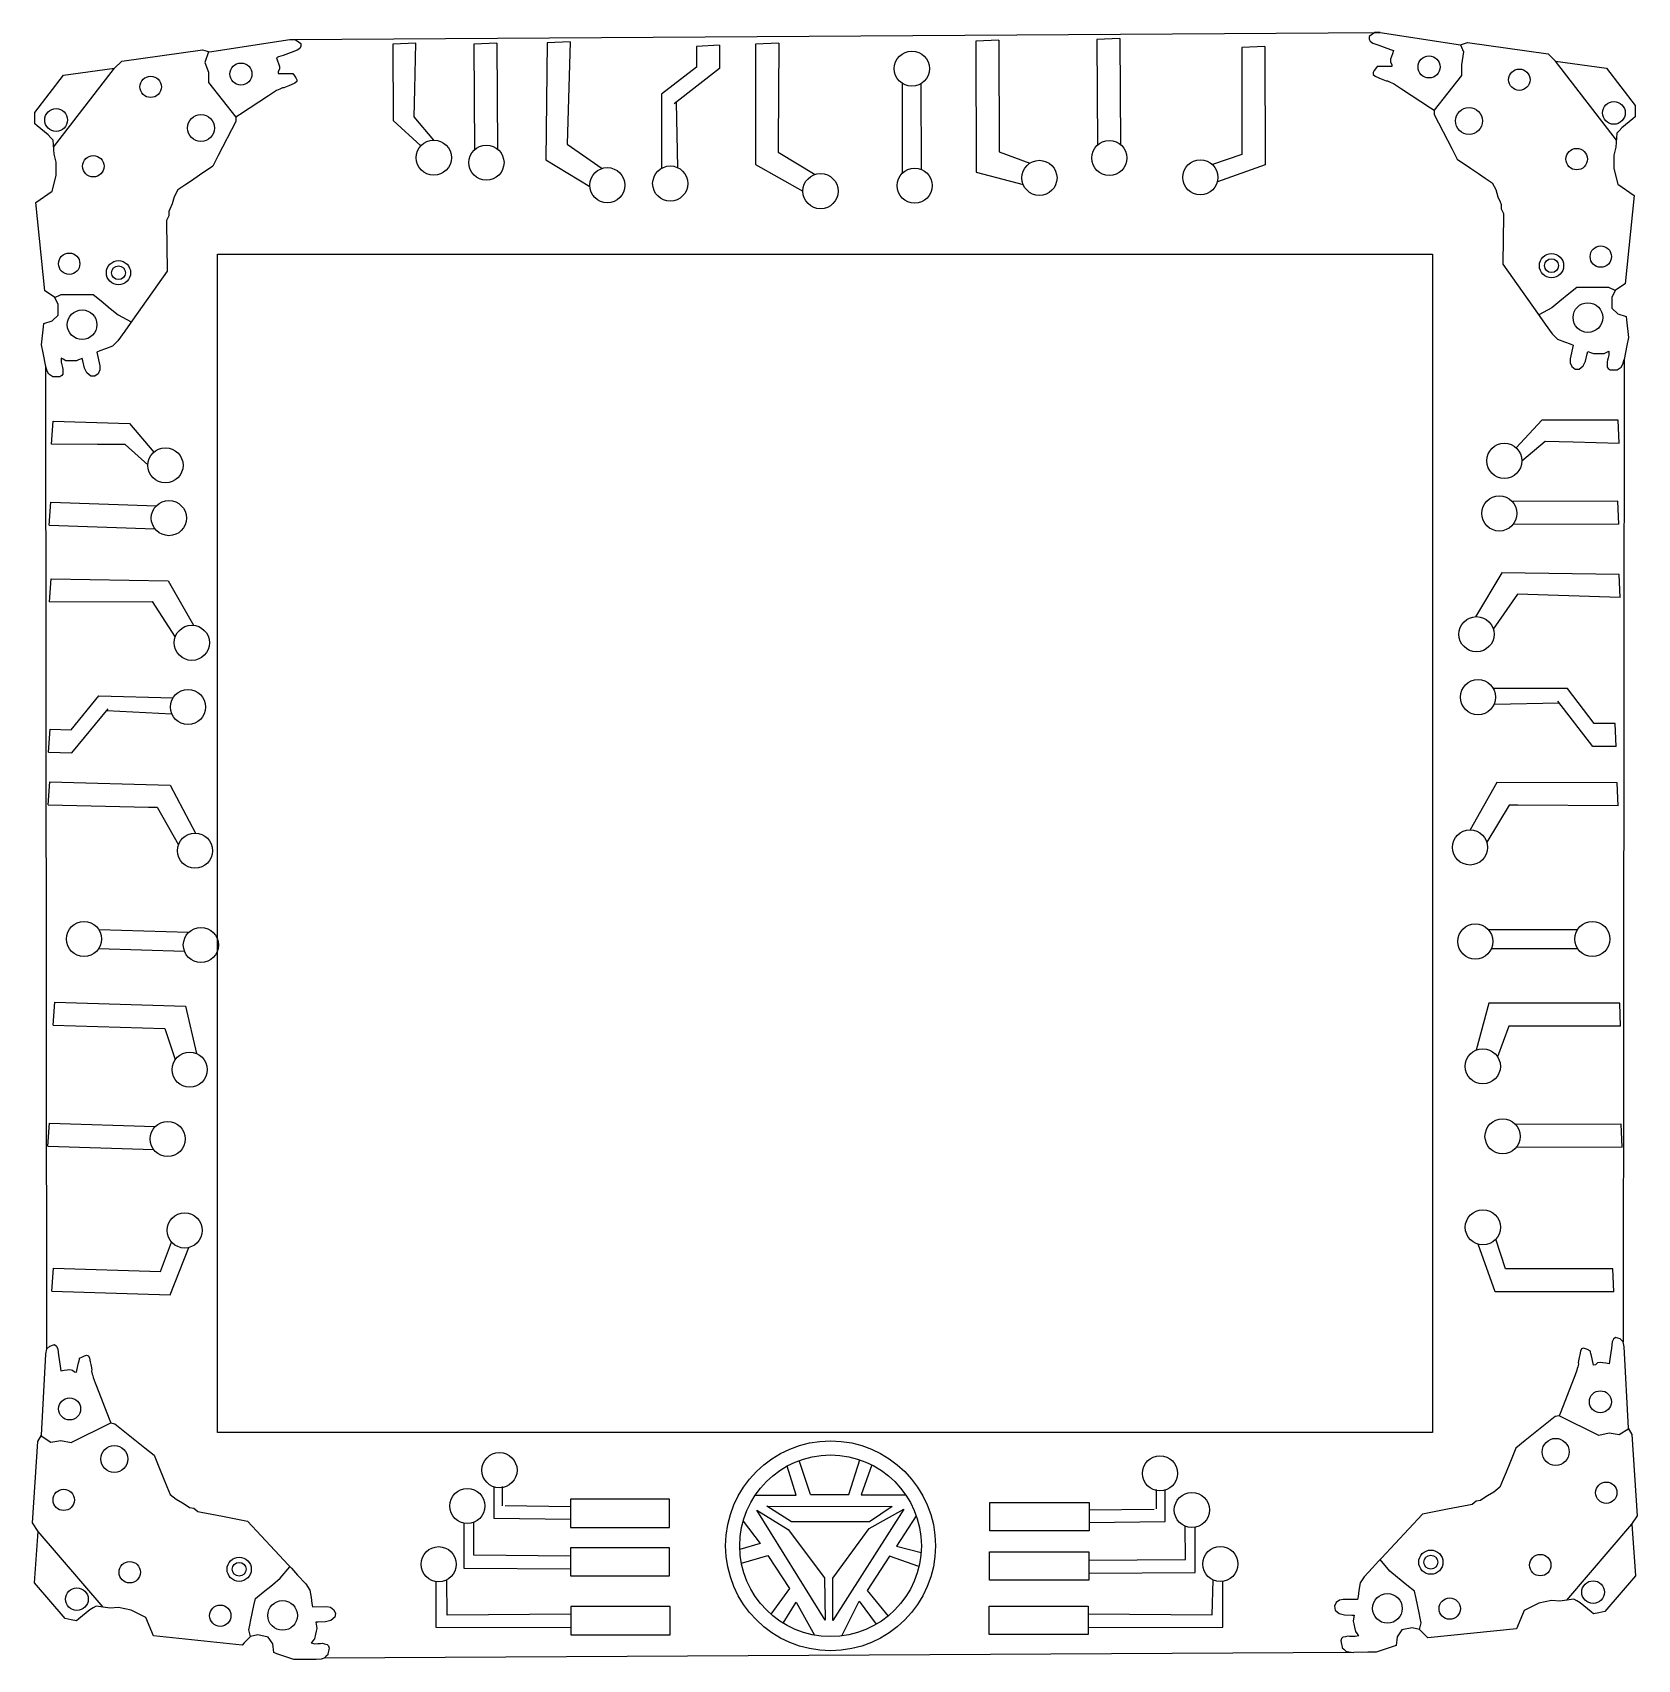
# Model space of a CAD drawing. Header units: millimetres. Extents: x 625204 to 939348, y 1867 to 320340.
import ezdxf

# ---------------------------------------------------------------- set-up
doc = ezdxf.new("R2010")
doc.units = ezdxf.units.MM

msp = doc.modelspace()

# ---------------------------------------------------------------- linework, layer by layer
for p, q in [((675561, 318954), (676585, 318954)), ((676585, 318954), (677246, 318522)), ((677246, 318522), (677746, 318194)), ((730470, 318534), (725960, 318333)), ((730470, 318534), (729833, 298457)), ((814345, 318855), (809835, 318654)), ((809835, 318654), (809891, 293029)), ((814345, 318855), (814397, 296970)), ((838045, 319202), (833535, 319002)), ((833535, 319002), (833634, 298303)), ((838045, 319202), (838160, 298458)), ((887307, 319908), (886806, 319580)), ((886806, 319580), (886806, 319067)), ((886806, 319067), (887056, 318635)), ((887056, 318635), (887557, 318248)), ((887967, 320340), (887307, 319908)), ((888991, 320340), (887967, 320340)), ((673376, 315560), (672953, 315408)), ((672953, 315408), (673176, 314788)), ((674248, 315874), (673376, 315560)), ((675857, 316452), (674248, 315874)), ((676995, 316862), (675857, 316452)), ((677496, 317248), (676995, 316862)), ((677746, 317680), (677496, 317248)), ((677746, 318194), (677746, 317680)), ((700256, 318259), (695746, 318058)), ((695746, 318058), (695782, 303128)), ((700027, 309269), (700256, 318259)), ((716111, 318287), (711601, 318086)), ((711601, 318086), (711700, 297387)), ((716111, 318287), (716226, 297542)), ((725960, 318333), (725700, 295407)), ((759644, 317840), (755134, 317639)), ((755134, 317639), (755144, 313532)), ((759644, 317840), (759655, 313273)), ((771250, 318267), (766740, 318066)), ((766740, 318066), (766740, 294511)), ((771250, 318267), (771140, 298612)), ((866399, 317630), (861890, 317429)), ((861890, 317429), (861939, 296459)), ((866399, 317630), (866454, 294430)), ((887557, 318248), (888695, 317839)), ((888695, 317839), (890305, 317260)), ((890305, 317260), (891177, 316947)), ((891185, 315643), (890991, 315105)), ((891177, 316947), (891599, 316795)), ((891376, 316175), (891185, 315643)), ((891599, 316795), (891376, 316175)), ((904722, 317930), (905325, 316586)), ((905325, 316586), (904935, 313996)), ((673176, 314788), (673368, 314257)), ((673561, 313178), (673307, 312723)), ((673307, 312723), (673307, 312323)), ((673307, 312323), (674576, 312323)), ((673368, 314257), (673561, 313719)), ((673561, 313719), (673561, 313178)), ((674576, 312323), (675187, 312323)), ((675187, 312323), (675610, 312323)), ((675610, 312323), (675892, 312323)), ((675892, 312323), (676126, 312323)), ((676126, 312323), (676503, 311854)), ((755144, 313532), (748301, 308286)), ((759655, 313273), (750792, 306383)), ((887789, 312880), (887587, 312489)), ((887587, 312489), (887646, 312114)), ((887646, 312114), (888026, 311809)), ((888050, 313240), (887789, 312880)), ((888426, 313710), (888050, 313240)), ((888661, 313710), (888426, 313710)), ((888943, 313710), (888661, 313710)), ((889366, 313710), (888943, 313710)), ((889976, 313710), (889366, 313710)), ((891245, 313710), (889976, 313710)), ((890991, 315105), (890991, 314564)), ((890991, 314564), (891245, 314110)), ((891245, 314110), (891245, 313710)), ((904935, 313996), (904935, 311936)), ((935235, 299266), (923290, 314761)), ((674400, 309502), (674106, 309502)), ((675025, 309773), (674400, 309502)), ((675354, 309915), (675025, 309773)), ((675821, 310117), (675354, 309915)), ((676526, 310423), (675821, 310117)), ((676503, 311854), (676763, 311493)), ((676906, 310728), (676526, 310423)), ((676763, 311493), (676965, 311103)), ((676965, 311103), (676906, 310728)), ((699889, 303827), (700027, 309269)), ((795506, 292892), (795470, 310384)), ((799229, 293529), (799170, 310386)), ((888026, 311809), (888731, 311504)), ((888731, 311504), (889199, 311302)), ((889199, 311302), (889527, 311159)), ((889527, 311159), (890152, 310889)), ((890152, 310889), (890446, 310889)), ((890446, 310889), (890970, 310642)), ((890970, 310642), (891254, 310507)), ((891254, 310507), (891584, 310351)), ((891584, 310351), (892544, 309735)), ((892544, 309735), (893146, 309349)), ((893146, 309349), (898864, 305606)), ((904935, 311936), (899584, 305134)), ((748301, 308286), (748335, 293778)), ((751165, 306673), (751432, 293918)), ((695782, 303128), (701211, 298160)), ((703741, 299277), (699889, 303827)), ((898864, 305606), (899584, 305134)), ((899584, 305134), (899584, 304311)), ((899584, 304311), (902991, 297635)), ((729833, 298457), (736696, 293745)), ((771140, 298612), (771140, 298612)), ((771140, 298612), (771144, 296912)), ((771144, 296912), (778382, 292564)), ((814397, 296970), (820406, 294764)), ((861939, 296459), (856137, 294502)), ((902991, 297635), (904045, 295569)), ((725700, 295407), (734269, 290230)), ((766740, 294511), (776003, 289283)), ((809891, 293029), (819100, 290611)), ((866454, 294430), (857122, 291091)), ((904045, 295569), (906689, 293779)), ((906689, 293779), (908255, 292719)), ((908255, 292719), (909518, 291863)), ((909518, 291863), (910927, 290909)), ((910927, 290909), (911613, 289582)), ((652515, 286823), (652093, 285785)), ((911613, 289582), (912038, 288210)), ((912038, 288210), (912460, 287171)), ((912460, 287171), (912658, 286681)), ((912658, 286681), (912658, 286681)), ((912658, 286681), (912658, 285848)), ((651894, 284461), (651450, 283539)), ((651450, 283539), (651450, 282897)), ((652093, 285785), (651894, 285295)), ((651894, 285295), (651894, 285295)), ((651894, 285295), (651894, 284461)), ((651894, 284461), (651894, 284461)), ((912658, 285848), (912658, 285848)), ((912658, 285848), (913102, 284925)), ((913102, 284284), (913039, 280019)), ((913102, 284925), (913102, 284284)), ((651450, 282897), (651513, 278632)), ((651513, 278632), (651587, 273625)), ((913039, 280019), (912966, 275011)), ((912966, 275011), (919770, 265431)), ((651587, 273625), (644782, 264045)), ((924166, 267726), (922618, 266456)), ((925945, 269186), (924166, 267726)), ((927455, 270425), (925945, 269186)), ((928875, 270425), (927455, 270425)), ((931745, 270425), (928875, 270425)), ((932805, 270425), (931745, 270425)), ((933776, 270425), (932805, 270425)), ((934985, 269856), (933776, 270425)), ((919770, 265431), (920259, 264743)), ((922618, 266456), (920015, 265087)), ((920259, 264743), (921296, 263284)), ((643257, 261898), (641894, 259979)), ((644293, 263357), (643257, 261898)), ((644782, 264045), (644293, 263357)), ((921296, 263284), (922658, 261366)), ((922658, 261366), (923689, 260336)), ((638387, 258004), (637781, 257773)), ((639460, 258414), (638387, 258004)), ((640863, 258950), (639460, 258414)), ((641894, 259979), (640863, 258950)), ((923689, 260336), (925092, 259801)), ((925092, 259801), (926166, 259391)), ((926771, 259160), (926156, 256453)), ((926166, 259391), (926771, 259160)), ((933515, 257850), (933770, 257984)), ((933770, 257984), (933770, 257207)), ((628087, 254040), (627817, 254950)), ((631037, 256463), (630783, 256598)), ((630783, 256598), (630783, 255820)), ((630783, 255820), (630929, 255270)), ((631213, 256370), (631037, 256463)), ((631722, 256101), (631213, 256370)), ((632625, 256101), (631722, 256101)), ((633259, 256101), (632625, 256101)), ((633796, 256101), (633259, 256101)), ((634224, 256256), (633796, 256101)), ((634938, 256515), (634224, 256256)), ((635048, 256060), (634938, 256515)), ((635388, 254649), (635048, 256060)), ((637781, 257773), (638396, 255067)), ((638396, 255067), (638396, 254283)), ((926156, 256453), (926156, 255669)), ((926156, 255669), (926496, 254938)), ((926496, 254938), (927124, 254468)), ((927909, 254468), (928693, 255095)), ((928693, 255095), (929164, 256035)), ((929164, 256035), (929504, 257446)), ((929504, 257446), (929614, 257901)), ((929614, 257901), (930328, 257642)), ((930328, 257642), (930757, 257487)), ((930757, 257487), (931294, 257487)), ((931294, 257487), (931927, 257487)), ((931927, 257487), (932830, 257487)), ((932830, 257487), (933339, 257756)), ((933339, 257756), (933515, 257850)), ((933499, 256190), (933409, 255853)), ((933409, 255853), (933409, 255378)), ((933409, 255378), (933409, 254857)), ((933409, 254857), (933613, 254562)), ((933623, 256656), (933499, 256190)), ((933770, 257207), (933623, 256656)), ((935735, 254566), (936155, 254862)), ((936155, 254862), (936465, 255426)), ((936465, 255426), (936735, 256336)), ((628397, 253476), (628087, 254040)), ((628817, 253180), (628397, 253476)), ((629167, 252933), (628817, 253180)), ((629357, 252933), (629167, 252933)), ((629167, 252933), (629167, 252933)), ((629607, 252933), (629357, 252933)), ((629897, 252933), (629607, 252933)), ((630197, 252933), (629897, 252933)), ((630523, 252933), (630197, 252933)), ((635859, 253708), (635388, 254649)), ((636644, 253081), (635859, 253708)), ((637429, 253081), (636644, 253081)), ((638056, 253552), (637429, 253081)), ((638396, 254283), (638056, 253552)), ((927124, 254468), (927909, 254468)), ((933613, 254562), (934030, 254319)), ((934030, 254319), (934355, 254319)), ((934355, 254319), (934655, 254319)), ((934655, 254319), (934945, 254319)), ((934945, 254319), (935195, 254319)), ((935195, 254319), (935385, 254319)), ((935385, 254319), (935735, 254566)), ((935385, 254319), (935385, 254319)), ((628907, 239739), (629235, 244241)), ((629235, 244241), (644158, 243785)), ((644158, 243785), (648972, 238217)), ((920615, 244450), (915633, 239032)), ((935545, 244450), (920615, 244450)), ((935735, 239940), (935545, 244450)), ((637901, 239714), (628907, 239739)), ((643344, 239699), (637901, 239714)), ((647783, 235720), (643344, 239699)), ((916745, 236500), (921304, 240341)), ((921304, 240341), (926745, 240190)), ((926745, 240190), (935735, 239940)), ((628433, 223891), (628760, 228393)), ((628760, 228393), (649448, 227711)), ((935535, 228595), (914836, 228546)), ((935725, 224085), (935535, 228595)), ((628433, 223891), (649166, 223191)), ((935725, 224085), (914980, 224019)), ((628520, 208902), (628848, 213405)), ((628848, 213405), (651772, 213018)), ((912823, 214550), (907625, 205993)), ((935748, 214235), (912823, 214550)), ((935938, 209725), (935748, 214235)), ((651772, 213018), (656706, 204307)), ((915863, 210410), (911135, 203558)), ((935938, 209725), (915863, 210410)), ((628520, 208902), (648607, 208973)), ((648607, 208973), (653123, 201980)), ((925648, 191919), (911140, 191919)), ((930878, 185063), (925648, 191919)), ((632759, 183833), (638196, 190525)), ((632891, 179317), (640029, 187982)), ((638196, 190525), (652698, 190082)), ((924028, 189059), (911272, 188821)), ((930608, 180553), (923738, 189432)), ((639728, 187617), (652470, 186990)), ((934984, 185063), (930878, 185063)), ((935174, 180553), (934984, 185063)), ((628327, 179456), (628655, 183958)), ((628655, 183958), (632759, 183833)), ((628327, 179456), (632891, 179317)), ((935174, 180553), (930608, 180553)), ((628253, 169182), (628581, 173684)), ((628581, 173684), (652126, 173020)), ((652126, 173020), (657091, 163614)), ((911829, 173512), (906579, 164262)), ((935384, 173456), (911829, 173512)), ((935574, 168946), (935384, 173456)), ((628253, 169182), (647903, 168737)), ((914219, 169102), (909854, 161875)), ((915919, 169102), (914219, 169102)), ((935574, 168946), (915919, 169102)), ((915919, 169102), (915919, 169102)), ((647903, 168737), (647903, 168737)), ((647903, 168737), (649603, 168685)), ((649603, 168685), (653745, 161328)), ((655709, 144141), (638225, 144671)), ((910142, 144750), (927633, 144745)), ((654967, 140438), (638118, 140972)), ((910769, 141026), (927627, 141044)), ((629226, 126042), (629553, 130544)), ((629553, 130544), (655167, 129766)), ((655167, 129766), (657324, 120493)), ((910244, 130365), (907804, 121162)), ((935869, 130360), (910244, 130365)), ((936059, 125850), (935869, 130360)), ((629226, 126042), (651100, 125373)), ((651100, 125373), (653135, 119304)), ((914174, 125850), (911954, 119846)), ((936059, 125850), (914174, 125850)), ((628210, 102361), (628537, 106863)), ((628537, 106863), (649225, 106181)), ((936160, 106659), (915462, 106610)), ((936350, 102149), (936160, 106659)), ((628210, 102361), (648943, 101661)), ((936350, 102149), (915606, 102083)), ((650270, 77835), (652390, 83579)), ((911510, 73799), (908194, 83139)), ((913550, 78309), (911607, 84115)), ((652172, 73265), (655772, 82499)), ((628982, 73974), (629310, 78476)), ((629310, 78476), (650270, 77835)), ((934521, 78309), (913550, 78309)), ((934711, 73799), (934521, 78309)), ((628982, 73974), (652172, 73265)), ((934711, 73799), (911510, 73799)), ((934403, 64018), (934235, 62821)), ((934680, 64588), (934403, 64018)), ((935052, 64921), (934680, 64588)), ((935977, 64602), (935052, 64921)), ((935052, 64921), (935052, 64921)), ((936535, 64044), (935977, 64602)), ((628017, 62657), (628575, 63216)), ((628575, 63216), (629501, 63534)), ((629501, 63534), (629501, 63534)), ((629501, 63534), (629873, 63201)), ((629873, 63201), (630149, 62632)), ((630149, 62632), (630318, 61434)), ((630318, 61434), (630556, 59741)), ((634310, 60351), (634367, 60627)), ((634367, 60627), (634415, 60857)), ((634415, 60857), (634951, 61129)), ((634951, 61129), (635357, 61310)), ((635357, 61310), (635781, 61429)), ((635781, 61429), (636136, 61294)), ((636136, 61294), (636357, 60860)), ((636357, 60860), (636512, 60108)), ((927865, 60645), (927728, 59978)), ((927937, 60995), (927865, 60645)), ((928040, 61494), (927937, 60995)), ((928195, 62246), (928040, 61494)), ((928416, 62681), (928195, 62246)), ((928772, 62816), (928416, 62681)), ((929195, 62697), (928772, 62816)), ((929601, 62516), (929195, 62697)), ((930137, 62243), (929601, 62516)), ((930185, 62013), (930137, 62243)), ((930243, 61737), (930185, 62013)), ((930329, 61323), (930243, 61737)), ((930453, 60725), (930329, 61323)), ((930712, 59483), (930453, 60725)), ((933996, 61127), (933867, 60210)), ((934235, 62821), (933996, 61127)), ((630556, 59741), (630685, 58823)), ((630685, 58823), (630748, 58379)), ((630748, 58379), (631401, 58471)), ((631401, 58471), (631960, 58550)), ((631960, 58550), (632526, 58629)), ((632526, 58629), (633055, 58519)), ((633055, 58519), (633449, 58178)), ((633449, 58178), (633840, 58096)), ((633840, 58096), (634099, 59338)), ((634099, 59338), (634223, 59937)), ((634223, 59937), (634310, 60351)), ((636512, 60108), (636615, 59609)), ((636615, 59609), (636687, 59259)), ((636687, 59259), (636825, 58591)), ((636825, 58591), (636765, 58303)), ((927728, 59978), (927788, 59690)), ((931104, 59564), (930712, 59483)), ((931497, 59905), (931104, 59564)), ((932026, 60016), (931497, 59905)), ((932592, 59936), (932026, 60016)), ((933152, 59857), (932592, 59936)), ((933804, 59765), (933152, 59857)), ((933867, 60210), (933804, 59765)), ((938294, 45914), (937591, 47149)), ((774670, 34050), (772882, 39717)), ((777460, 34190), (775257, 40797)), ((784960, 34150), (787134, 40949)), ((789459, 39969), (787430, 34100)), ((715550, 29480), (715549, 35645)), ((717180, 31970), (717180, 35738)), ((845190, 31340), (845190, 35108)), ((654566, 32542), (655498, 31918)), ((655498, 31918), (655936, 31623)), ((730480, 31760), (717740, 31910)), ((766666, 34050), (774670, 34050)), ((768940, 31900), (793440, 31840)), ((773790, 28810), (768940, 31900)), ((777460, 34190), (784960, 34150)), ((787430, 34100), (796120, 34100)), ((846930, 28860), (846931, 35025)), ((906359, 32087), (902171, 31279)), ((906987, 32217), (906359, 32087)), ((907800, 32840), (906987, 32217)), ((908616, 33010), (907800, 32840)), ((907800, 32840), (907800, 32840)), ((909055, 33304), (908616, 33010)), ((908616, 33010), (908616, 33010)), ((909986, 33929), (909055, 33304)), ((655936, 31623), (655936, 31623)), ((655936, 31623), (656753, 31453)), ((656753, 31453), (656753, 31453)), ((656753, 31453), (657565, 30831)), ((657565, 30831), (658193, 30700)), ((658193, 30700), (662381, 29892)), ((662381, 29892), (667299, 28944)), ((667299, 28944), (675290, 20329)), ((711550, 22250), (711598, 28725)), ((730480, 29290), (715550, 29480)), ((764299, 28937), (767630, 24570)), ((766976, 31103), (773110, 27300)), ((780330, 9560), (766976, 31103)), ((789030, 28810), (773790, 28810)), ((795743, 31307), (781820, 9480)), ((788970, 27510), (795743, 31307)), ((793440, 31840), (789030, 28810)), ((798188, 29991), (794340, 24050)), ((832000, 31140), (844740, 31290)), ((832000, 28670), (846930, 28860)), ((897254, 30330), (889262, 21715)), ((902171, 31279), (897254, 30330)), ((709660, 19680), (709697, 28535)), ((773110, 27300), (780220, 17840)), ((781820, 17800), (788970, 27510)), ((850890, 21460), (850842, 27935)), ((852780, 18890), (852743, 27745)), ((767630, 24570), (763648, 23417)), ((794340, 24050), (799137, 22797)), ((675290, 20329), (675865, 19710)), ((675865, 19710), (677082, 18398)), ((730490, 19550), (709660, 19680)), ((730490, 22110), (711550, 22250)), ((729460, 21700), (729460, 21700)), ((763969, 20685), (769110, 22210)), ((769110, 22210), (773370, 15730)), ((792920, 22060), (788560, 15340)), ((798711, 20038), (792920, 22060)), ((831950, 21320), (850890, 21460)), ((831950, 21320), (831950, 21320)), ((887471, 19784), (885870, 18059)), ((888688, 21096), (887471, 19784)), ((889262, 21715), (888688, 21096)), ((677082, 18398), (678682, 16673)), ((678682, 16673), (679479, 15454)), ((704210, 8140), (704222, 17103)), ((706330, 10540), (706270, 17449)), ((780220, 17840), (780330, 9560)), ((781820, 9480), (781820, 17800)), ((831950, 18760), (852780, 18890)), ((856080, 10570), (856278, 17412)), ((858200, 8170), (858188, 17133)), ((885073, 16840), (884834, 15358)), ((885870, 18059), (885073, 16840)), ((679479, 15454), (679718, 13971)), ((679718, 13971), (679901, 12837)), ((679901, 12837), (680003, 12197)), ((773370, 15730), (769736, 10715)), ((772154, 8944), (774670, 13070)), ((774670, 13070), (778291, 6620)), ((783590, 6478), (787000, 13250)), ((787000, 13250), (790337, 8748)), ((788560, 15340), (792662, 10358)), ((880360, 12992), (880027, 12282)), ((881007, 13474), (880360, 12992)), ((881774, 13634), (881007, 13474)), ((884549, 13583), (881774, 13634)), ((884652, 14223), (884549, 13583)), ((884834, 15358), (884652, 14223)), ((680003, 12197), (682778, 12248)), ((682778, 12248), (683546, 12088)), ((683546, 12088), (684193, 11606)), ((684365, 10127), (683591, 9486)), ((684193, 11606), (684525, 10895)), ((684525, 10895), (684365, 10127)), ((730560, 10740), (706330, 10540)), ((831850, 10770), (856080, 10570)), ((880027, 12282), (880187, 11513)), ((880187, 11513), (880961, 10873)), ((880961, 10873), (881978, 10603)), ((881978, 10603), (883429, 10558)), ((883429, 10558), (883896, 10544)), ((883788, 9792), (883724, 9340)), ((883896, 10544), (883788, 9792)), ((680590, 6808), (680406, 5924)), ((680719, 7428), (680590, 6808)), ((681124, 9172), (680656, 9157)), ((680656, 9157), (680764, 8405)), ((680829, 7954), (680719, 7428)), ((680764, 8405), (680829, 7954)), ((682574, 9217), (681124, 9172)), ((683591, 9486), (682574, 9217)), ((730560, 8090), (704210, 8140)), ((831850, 8120), (858200, 8170)), ((883724, 9340), (883833, 8815)), ((883833, 8815), (883962, 8195)), ((883962, 8195), (884146, 7310)), ((884825, 6492), (884064, 6333)), ((884146, 7310), (884514, 6867)), ((884514, 6867), (884641, 6714)), ((884641, 6714), (884825, 6492)), ((679911, 5327), (679727, 5106)), ((679727, 5106), (680489, 4947)), ((680038, 5481), (679911, 5327)), ((680406, 5924), (680038, 5481)), ((680489, 4947), (681058, 4978)), ((683076, 3208), (683025, 2963)), ((683135, 3492), (683076, 3208)), ((683196, 3785), (683135, 3492)), ((683262, 4104), (683196, 3785)), ((881290, 5490), (881356, 5172)), ((881356, 5172), (881417, 4878)), ((881417, 4878), (881477, 4594)), ((881477, 4594), (881527, 4349)), ((881527, 4349), (881566, 4163)), ((881566, 4163), (881566, 4163)), ((881566, 4163), (881879, 3871)), ((881879, 3871), (882255, 3521)), ((882255, 3521), (882870, 3332)), ((882870, 3332), (883816, 3253)), ((884064, 6333), (883494, 6365)), ((682673, 2485), (682298, 2134)), ((682986, 2777), (682673, 2485)), ((683025, 2963), (682986, 2777)), ((682986, 2777), (682986, 2777))]:
    msp.add_line(p, q)
for points in [[(938274, 28325), (938954, 18257), (932948, 11248), (931780, 11005), (930766, 10794), (930269, 11201), (928120, 12964), (927457, 13343), (926898, 13664), (924179, 13281), (922551, 13402), (920015, 12874), (917194, 11459), (915667, 7852), (898345, 6072), (897921, 6496), (896695, 7722), (895233, 8071), (893197, 7647), (892313, 6299), (892147, 4584), (891519, 4377), (888183, 3275), (886581, 3267), (883816, 3253), (682298, 2134), (681682, 1945), (680736, 1867), (677971, 1881), (676369, 1889), (673034, 2990), (672405, 3198), (672239, 4913), (671355, 6261), (669319, 6685), (667857, 6336), (666631, 5110), (666207, 4686), (648885, 6466), (647358, 10073), (644537, 11487), (642002, 12015), (640373, 11895), (637654, 12277), (637095, 11957), (636432, 11577), (634283, 9815), (633786, 9407), (632772, 9618), (631604, 9862), (625599, 16870), (626279, 26939), (625204, 28581), (626258, 44527), (626962, 45763), (627809, 61654), (628017, 62657), (627817, 254950), (627267, 257660), (626949, 259230), (627347, 262720), (627422, 263378), (629067, 263890), (630207, 265030), (630207, 267110), (629567, 268470), (628117, 269420), (627616, 269749), (625827, 287070), (629047, 289300), (629857, 292350), (629857, 294940), (629407, 296510), (629228, 299250), (628800, 299732), (628293, 300303), (626130, 302048), (625629, 302452), (625629, 303487), (625629, 304681), (631267, 311988), (641262, 313375), (642651, 314762), (658477, 316980), (659830, 316543), (675561, 318954), (888991, 320340), (904722, 317930), (906075, 318367), (921902, 316148), (923290, 314761), (933286, 313375), (938923, 306067), (938923, 304874), (938923, 303838), (938423, 303435), (936259, 301690), (935752, 301118), (935325, 300636), (935145, 297896), (934695, 296326), (934695, 293736), (935505, 290686), (938725, 288456), (936937, 271135), (936435, 270806), (934985, 269856), (934345, 268496), (934345, 266416), (935485, 265276), (937130, 264764), (937205, 264106), (937604, 260616), (937285, 259046), (936735, 256336), (936535, 64044)], [(659677, 316593), (658902, 314476), (659617, 312610), (659617, 310550), (664968, 303748)], [(629317, 297880), (641262, 313375)], [(674106, 309502), (673583, 309255), (673298, 309121), (672968, 308965), (672008, 308349), (671407, 307963), (665689, 304219), (664968, 303748), (664968, 302924), (661562, 296249), (660507, 294183), (657863, 292392), (656298, 291332), (655034, 290477), (653625, 289523), (652939, 288196), (652515, 286823)], [(629567, 268470), (630776, 269039), (631747, 269039), (632807, 269039), (635677, 269039), (637097, 269039), (638607, 267800), (640386, 266340), (641934, 265070), (644537, 263701)], [(630929, 255270), (631053, 254803), (631143, 254466), (631143, 253991), (631143, 253471), (630939, 253176), (630523, 252933)], [(937591, 47149), (936744, 63041), (936535, 64044)], [(636765, 58303), (636900, 57741), (636974, 57435), (637059, 57080), (637466, 56014), (637722, 55347), (640221, 48986), (640536, 48184), (641342, 48016), (647183, 43321), (648991, 41867), (650205, 38914), (650923, 37165), (651503, 35754), (652150, 34180), (653309, 33238), (654566, 32542)], [(927788, 59690), (927652, 59127), (927579, 58821), (927493, 58467), (927086, 57401), (926831, 56733), (924331, 50372), (924016, 49571), (923210, 49403), (917369, 44707), (915561, 43254), (914348, 40300), (913629, 38552), (913049, 37140), (912402, 35566), (911243, 34625), (909986, 33929)], [(626882, 45623), (628796, 44433), (630769, 44752), (632786, 44332), (640536, 48184)], [(937670, 47009), (935756, 45819), (933783, 46139), (931766, 45719), (924016, 49571)], [(938274, 28325), (939348, 29967), (938294, 45914)], [(639014, 12086), (626279, 26939)], [(925539, 13472), (938274, 28325)], [(667857, 6336), (667546, 7636), (667744, 8586), (667960, 9624), (668545, 12433), (668835, 13824), (670356, 15049), (672147, 16494), (673706, 17750), (675578, 20019)], [(896695, 7722), (897006, 9022), (896808, 9972), (896592, 11010), (896007, 13820), (895718, 15210), (894197, 16436), (892405, 17880), (890846, 19136), (888975, 21406)], [(883494, 6365), (883013, 6391), (882665, 6410), (882199, 6313), (881690, 6207), (881443, 5948), (881290, 5490)], [(681058, 4978), (681540, 5005), (681888, 5024), (682353, 4927), (682862, 4821), (683110, 4562), (683262, 4104)]]:
    msp.add_lwpolyline(points)
for points in [[(661435, 276970), (899225, 276970), (899225, 46310), (661435, 46310)], [(749900, 33220), (730480, 33220), (730480, 27680), (749900, 27680)], [(812580, 32600), (832000, 32600), (832000, 27060), (812580, 27060)], [(749910, 23750), (730490, 23750), (730490, 18210), (749910, 18210)], [(812530, 22960), (831950, 22960), (831950, 17420), (812530, 17420)], [(749980, 12250), (730560, 12250), (730560, 6710), (749980, 6710)], [(812430, 12280), (831850, 12280), (831850, 6740), (812430, 6740)]]:
    msp.add_lwpolyline(points, close=True)
for centre, radius in [((797318, 313285), 3440), ((898555, 313606), 2156), ((665997, 312220), 2156), ((916225, 311096), 2090), ((648327, 309710), 2090), ((934735, 304606), 2220), ((629817, 303220), 2220), ((658177, 301650), 2648), ((658177, 301650), 2648), ((906375, 303036), 2648), ((906375, 303036), 2648), ((637097, 294170), 2098), ((637097, 294170), 2098), ((703749, 295837), 3440), ((714051, 294877), 3440), ((835986, 295792), 3440), ((927455, 295556), 2098), ((927455, 295556), 2098), ((737702, 290456), 3440), ((750023, 290780), 3440), ((797852, 290376), 3440), ((822294, 291888), 3440), ((853799, 291979), 3440), ((779443, 289291), 3440), ((632377, 275090), 2090), ((922525, 274706), 2372), ((932175, 276476), 2090), ((642027, 273320), 2372), ((642027, 273320), 1354), ((922525, 274706), 1354), ((634907, 263150), 2900), ((929645, 264536), 2900), ((651222, 235615), 3440), ((913305, 236500), 3440), ((912320, 226200), 3440), ((651891, 225290), 3440), ((656383, 200882), 3440), ((907843, 202560), 3440), ((655647, 188311), 3440), ((908138, 190239), 3440), ((656986, 160175), 3440), ((906579, 160822), 3440), ((635273, 142905), 3440), ((658157, 141725), 3440), ((907620, 142410), 3440), ((930530, 142890), 3440), ((909074, 117965), 3440), ((655957, 117336), 3440), ((651668, 103760), 3440), ((912945, 104264), 3440), ((654978, 85846), 3440), ((909090, 86460), 3440), ((932101, 52305), 2156), ((632451, 50919), 2156), ((781410, 24120), 20542), ((923347, 42495), 2648), ((923347, 42495), 2648), ((641205, 41108), 2648), ((641205, 41108), 2648), ((716600, 38920), 3440), ((781410, 24120), 17776), ((845880, 38300), 3440), ((631307, 33108), 2090), ((710310, 31920), 3440), ((933245, 34495), 2090), ((852130, 31130), 3440), ((704700, 20510), 3440), ((857710, 20540), 3440), ((898904, 20909), 2372), ((920321, 20333), 2098), ((920321, 20333), 2098), ((644231, 18946), 2098), ((644231, 18946), 2098), ((665649, 19523), 2372), ((665649, 19523), 1354), ((898904, 20909), 1354), ((930665, 15050), 2220), ((633887, 13664), 2220), ((674154, 10479), 2900), ((890399, 11866), 2900), ((902604, 11822), 2090), ((661949, 10436), 2090)]:
    msp.add_circle(centre, radius)

doc.saveas('drawing.dxf')
